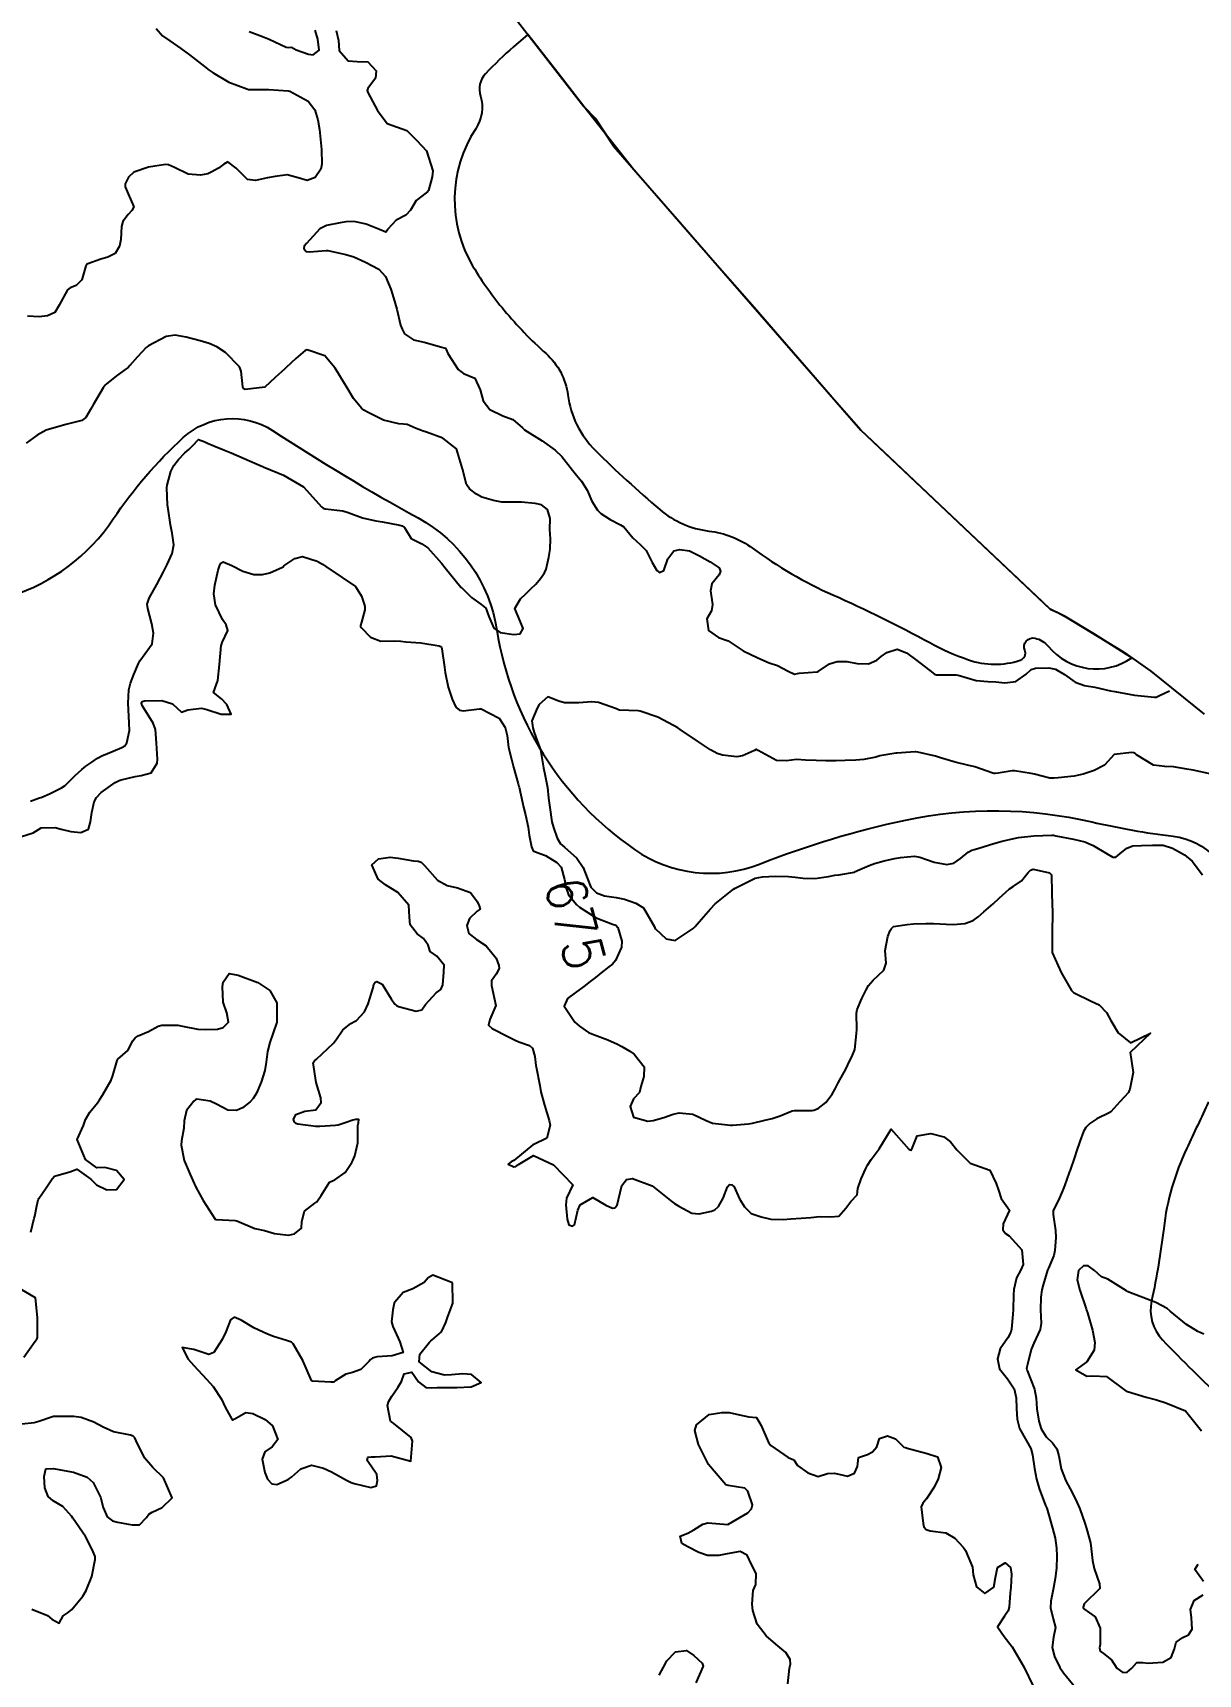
# Model space of a CAD drawing. Header units: metres. Extents: x 298520 to 308411, y 7433745 to 7450750.
# Drawn here: x 300815.9 to 300933.3, y 7444185.6 to 7444350.9 of the extents above; entities that cross this region are included whole.
import ezdxf
from ezdxf.enums import TextEntityAlignment as Align

# ---------------------------------------------------------------- set-up
doc = ezdxf.new("R2010")
doc.units = ezdxf.units.M
doc.header["$LTSCALE"] = 10
for name, color, linetype in [('Area', 45, 'Continuous'), ('Cotas', 45, 'Continuous'), ('Curvas de Nivel 1m', 11, 'Continuous'), ('Curvas de Nivel 5m', 15, 'Continuous'), ('Hidrografia', 140, 'Continuous')]:
    doc.layers.add(name, color=color, linetype=linetype)
doc.styles.add('Style-STANDARD', font='STANDARD.shx')

msp = doc.modelspace()

# ---------------------------------------------------------------- linework, layer by layer
at = {"layer": 'Area'}
msp.add_polyline3d([(300864.47, 7444352.39, 676.44), (300871.39, 7444343.48, 673.63), (300872.53, 7444342.32, 673.52), (300874.39, 7444339.45, 673.77), (300899.28, 7444310.9, 673.76), (300918.38, 7444292.87, 673.32), (300919.07, 7444292.56, 673.64), (300919.89, 7444292.11, 673.46), (300925.8, 7444288.54, 674.03), (300928.53, 7444286.6, 678.07), (300933.9, 7444282.29, 674.81)], dxfattribs=at)
at = {"layer": 'Curvas de Nivel 1m', "flags": 128}
for points, elevation in [([(300837.67, 7444351.05), (300838.99, 7444350.56), (300839.66, 7444350.27), (300841.38, 7444349.48), (300841.66, 7444349.43), (300841.91, 7444349.46), (300842.38, 7444349.2), (300843.65, 7444348.76), (300844.12, 7444348.7), (300844.72, 7444349.17), (300844.56, 7444350.27), (300844.29, 7444351.17)], 674), ([(300846.42, 7444351.15), (300846.67, 7444350.14), (300846.71, 7444349.15), (300847.63, 7444348.11), (300848.54, 7444348.04), (300849.63, 7444347.99), (300850.46, 7444347.1), (300850.37, 7444346.35), (300849.6, 7444345.3), (300849.54, 7444345.11), (300849.6, 7444344.89), (300850.58, 7444343.1), (300851.56, 7444341.77), (300853.55, 7444341.07), (300854.54, 7444340.06), (300855.53, 7444339.04), (300856.18, 7444337.03), (300856.11, 7444336.42), (300855.74, 7444335.04), (300855.62, 7444334.9), (300855.48, 7444334.8), (300854.5, 7444334.03), (300853.92, 7444333.06), (300853.45, 7444332.54), (300852.48, 7444332.04), (300851.6, 7444331.09), (300851.54, 7444330.98), (300851.43, 7444330.85), (300850.78, 7444331.1), (300849.44, 7444331.63), (300848.22, 7444331.9), (300847.44, 7444331.87), (300846.81, 7444331.77), (300845.44, 7444331.49), (300844.79, 7444331.17), (300843.42, 7444329.71), (300843.19, 7444329.42), (300843.15, 7444329.19), (300843.41, 7444328.89), (300843.75, 7444328.84), (300845.41, 7444329), (300845.58, 7444328.99), (300847.4, 7444328.6), (300848.19, 7444328.34), (300849.39, 7444327.82), (300850.71, 7444327.1), (300851.38, 7444326.36), (300851.92, 7444325.08), (300852.2, 7444324.23), (300852.52, 7444323.08), (300852.92, 7444321.47), (300853.06, 7444321.07), (300853.31, 7444320.58), (300854.22, 7444319.98), (300855.3, 7444319.75), (300857.07, 7444319.25), (300857.29, 7444319.2), (300857.43, 7444319.16), (300857.5, 7444319.02), (300857.68, 7444318.62), (300858.72, 7444317.01), (300859.26, 7444316.61), (300860.41, 7444316.14), (300860.92, 7444314.97), (300861.23, 7444313.86), (300861.91, 7444312.96), (300863.21, 7444312.32), (300864.24, 7444311.97), (300865.2, 7444311.14), (300865.4, 7444310.92), (300867.18, 7444309.8), (300868.48, 7444308.89), (300869.16, 7444308.23), (300870.24, 7444306.86), (300870.64, 7444306.36), (300871.13, 7444305.76), (300871.73, 7444304.84), (300872.19, 7444303.75), (300872.75, 7444302.83), (300873.09, 7444302.49), (300874.02, 7444301.89), (300875.08, 7444301.36), (300875.41, 7444301.14), (300875.71, 7444300.8), (300876.33, 7444300.06), (300877.06, 7444299.37), (300877.65, 7444298.77), (300878.25, 7444297.55), (300878.73, 7444296.76), (300879.02, 7444296.54), (300879.45, 7444296.75), (300879.86, 7444297.93), (300880.44, 7444298.74), (300881.05, 7444298.86), (300882.03, 7444298.72), (300883.05, 7444298.24), (300884.11, 7444297.63), (300885.03, 7444297.03), (300885.14, 7444296.69), (300885.02, 7444296.32), (300884.29, 7444295.42), (300884.15, 7444294.7), (300884.35, 7444293.33), (300884.23, 7444292.7), (300883.79, 7444291.88), (300883.95, 7444290.7), (300884.95, 7444290.02), (300885.93, 7444289.67), (300886.94, 7444289), (300887.44, 7444288.65), (300888.92, 7444287.95), (300890.07, 7444287.47), (300890.91, 7444287.17), (300891.96, 7444286.6), (300892.62, 7444286.32), (300892.9, 7444286.38), (300893.07, 7444286.42), (300894.9, 7444286.55), (300894.99, 7444286.57), (300896.12, 7444287.35), (300896.92, 7444287.59), (300897.87, 7444287.58), (300898.92, 7444287.4), (300900.08, 7444287.34), (300900.92, 7444287.72), (300901.34, 7444288.08), (300901.9, 7444288.49), (300902.94, 7444288.82), (300903.88, 7444288.46), (300904.92, 7444287.7), (300906.55, 7444286.43), (300906.76, 7444286.28), (300906.9, 7444286.24), (300907.08, 7444286.24), (300908.9, 7444286.26), (300909.09, 7444286.21), (300910.9, 7444285.67), (300912.09, 7444285.56), (300912.89, 7444285.54), (300913.79, 7444285.45), (300914.9, 7444285.59), (300915.96, 7444286.31), (300916.45, 7444286.77), (300916.91, 7444286.93), (300918.24, 7444286.96), (300918.91, 7444286.8), (300919.8, 7444286.27), (300920.9, 7444285.52), (300921.82, 7444285.18), (300922.89, 7444285), (300924.45, 7444284.65), (300924.89, 7444284.55), (300926.88, 7444284.19), (300928.88, 7444283.98), (300929.05, 7444283.99), (300929.39, 7444284.15), (300930.4, 7444284.63)], 674), ([(300815.61, 7444273.51), (300816.44, 7444273.81), (300816.75, 7444273.92), (300817.52, 7444274.26), (300818.76, 7444274.86), (300819.13, 7444275.09), (300819.49, 7444275.46), (300820.12, 7444276.11), (300820.78, 7444276.71), (300821.21, 7444277.03), (300821.8, 7444277.44), (300822.38, 7444277.85), (300822.8, 7444278.07), (300823.94, 7444278.55), (300824.81, 7444278.91), (300825.12, 7444279.09), (300825.33, 7444279.39), (300825.58, 7444280.64), (300825.56, 7444281.39), (300825.49, 7444282.75), (300825.46, 7444283.39), (300825.54, 7444284.73), (300825.71, 7444285.39), (300826.02, 7444286.27), (300826.5, 7444287.38), (300826.65, 7444287.65), (300826.92, 7444288.03), (300827.88, 7444289.37), (300828.03, 7444290.45), (300827.86, 7444291.37), (300827.43, 7444292.92), (300827.37, 7444293.37), (300827.59, 7444293.97), (300828.35, 7444295.36), (300829.02, 7444296.61), (300829.27, 7444297.1), (300829.4, 7444297.35), (300829.91, 7444298.47), (300830.05, 7444299.34), (300829.89, 7444300.51), (300829.74, 7444301.34), (300829.48, 7444302.97), (300829.43, 7444303.35), (300829.36, 7444305.11), (300829.38, 7444305.35), (300829.76, 7444306.72), (300830.05, 7444307.34), (300830.53, 7444307.95), (300831.16, 7444308.6), (300831.56, 7444308.93), (300831.95, 7444309.32), (300832.56, 7444309.94), (300833.18, 7444309.71), (300833.44, 7444309.57), (300834.1, 7444309.3), (300835.17, 7444308.87), (300835.83, 7444308.6), (300837.15, 7444308.04), (300838.99, 7444307.23), (300839.09, 7444307.18), (300839.14, 7444307.16), (300839.24, 7444307.13), (300841.13, 7444306.35), (300843.12, 7444305.19), (300844.08, 7444304.14), (300844.95, 7444303.16), (300845.1, 7444303.03), (300845.3, 7444302.96), (300847.1, 7444302.77), (300847.62, 7444302.61), (300849.09, 7444302.06), (300850.43, 7444301.76), (300851.08, 7444301.65), (300852.84, 7444301.31), (300853.08, 7444301.25), (300853.31, 7444301.07), (300853.99, 7444299.98), (300855.06, 7444299.43), (300855.67, 7444299.03), (300857.03, 7444297.49), (300857.42, 7444297.02), (300859, 7444295.07), (300859.04, 7444295.03), (300859.07, 7444295), (300860.05, 7444294.04), (300860.99, 7444293.38), (300861.5, 7444292.96), (300861.82, 7444292.11), (300862.3, 7444290.96), (300862.95, 7444290.52), (300864.32, 7444290.3), (300864.95, 7444290.39), (300865.26, 7444290.92), (300864.96, 7444291.64), (300864.41, 7444292.93), (300864.99, 7444293.91), (300865.52, 7444294.4), (300866.04, 7444294.91), (300866.53, 7444295.38), (300867.01, 7444295.95), (300867.41, 7444296.51), (300867.57, 7444296.89), (300867.84, 7444298.09), (300868, 7444298.89), (300868.02, 7444299.93), (300867.97, 7444300.89), (300867.98, 7444301.99), (300867.73, 7444302.89), (300867.1, 7444303.37), (300866.49, 7444303.52), (300865.1, 7444303.63), (300863.8, 7444303.63), (300863.11, 7444303.64), (300862.27, 7444303.79), (300861.11, 7444304.15), (300860.57, 7444304.43), (300859.85, 7444304.99), (300859.56, 7444305.43), (300859.14, 7444307), (300858.55, 7444309.01), (300857.18, 7444310.09), (300855.52, 7444310.7), (300855.19, 7444310.8), (300855.01, 7444310.86), (300854.47, 7444311.05), (300853.59, 7444311.46), (300853.2, 7444311.5), (300852.74, 7444311.53), (300851.2, 7444311.91), (300849.7, 7444312.62), (300849.22, 7444312.92), (300848.98, 7444313.11), (300848.18, 7444314.07), (300847.52, 7444315.14), (300847.42, 7444315.31), (300847.25, 7444315.6), (300846.32, 7444317.15), (300845.28, 7444318.39), (300843.49, 7444318.98), (300843.29, 7444318.91), (300842.36, 7444318.11), (300841.4, 7444317.21), (300841.33, 7444317.14), (300841.26, 7444317.08), (300840.29, 7444316.19), (300839.24, 7444315.23), (300837.24, 7444314.99), (300837.06, 7444315.08), (300837.01, 7444315.26), (300836.85, 7444316.85), (300836.67, 7444317.27), (300835.28, 7444318.73), (300834.39, 7444319.29), (300833.61, 7444319.62), (300833.3, 7444319.72), (300832.72, 7444319.89), (300831.3, 7444320.27), (300830.2, 7444320.45), (300829.3, 7444320.32), (300827.52, 7444319.38), (300827.38, 7444319.29), (300827.29, 7444319.22), (300826.39, 7444318.28), (300825.62, 7444317.4), (300825.45, 7444317.21), (300825.26, 7444317.06), (300824.3, 7444316.36), (300823.24, 7444315.52), (300823.14, 7444315.42), (300822.95, 7444315.14), (300821.93, 7444313.44), (300821.68, 7444312.98), (300821.2, 7444312.17), (300820.8, 7444311.85), (300819.19, 7444311.47), (300817.19, 7444310.89), (300816.3, 7444310.39), (300815.17, 7444309.59)], 674), ([(300934.63, 7444276.25), (300932.79, 7444276.65), (300932.16, 7444276.75), (300930.8, 7444276.97), (300929.94, 7444277.01), (300928.8, 7444277.16), (300927.07, 7444278.19), (300926.94, 7444278.31), (300926.81, 7444278.39), (300926.59, 7444278.42), (300924.81, 7444278.21), (300923.85, 7444277.16), (300922.79, 7444276.61), (300922.51, 7444276.51), (300921.69, 7444276.25), (300920.78, 7444276.05), (300919.19, 7444275.87), (300918.78, 7444275.83), (300918.34, 7444275.85), (300916.78, 7444276.24), (300916.46, 7444276.31), (300914.79, 7444276.57), (300914.54, 7444276.57), (300913.12, 7444276.35), (300912.83, 7444276.3), (300912.78, 7444276.3), (300912.74, 7444276.3), (300912.61, 7444276.35), (300910.79, 7444276.97), (300910.03, 7444277.15), (300908.8, 7444277.45), (300907.33, 7444277.89), (300906.81, 7444278.04), (300905.05, 7444278.45), (300904.85, 7444278.49), (300904.81, 7444278.49), (300904.77, 7444278.49), (300904.31, 7444278.46), (300902.91, 7444278.37), (300902.81, 7444278.36), (300901.21, 7444278.09), (300900.8, 7444277.96), (300899.59, 7444277.72), (300898.8, 7444277.66), (300897.73, 7444277.6), (300896.8, 7444277.58), (300895.78, 7444277.58), (300894.8, 7444277.6), (300893.72, 7444277.66), (300892.8, 7444277.7), (300891.81, 7444277.59), (300890.8, 7444277.6), (300888.95, 7444278.64), (300888.81, 7444278.72), (300888.74, 7444278.71), (300888.59, 7444278.64), (300887.36, 7444278.1), (300886.8, 7444278), (300885.34, 7444278.15), (300884.81, 7444278.33), (300884.15, 7444278.7), (300882.82, 7444279.58), (300881.1, 7444280.73), (300880.84, 7444280.9), (300880.43, 7444281.14), (300878.85, 7444281.97), (300877.05, 7444282.59), (300876.86, 7444282.62), (300874.97, 7444282.7), (300874.86, 7444282.73), (300874.68, 7444282.81), (300872.87, 7444283.47), (300872.17, 7444283.54), (300870.87, 7444283.43), (300869.42, 7444283.43), (300868.87, 7444283.58), (300867.75, 7444284.02), (300866.87, 7444283.27), (300866.68, 7444282.9), (300866.15, 7444281.6), (300866.23, 7444280.91), (300866.37, 7444280.45), (300866.82, 7444279.24), (300866.96, 7444278.9), (300867.01, 7444278.7), (300867.3, 7444276.89), (300867.44, 7444276.23), (300867.71, 7444274.89), (300867.82, 7444273.82), (300867.94, 7444272.89), (300868.17, 7444271.43), (300868.31, 7444270.88), (300868.7, 7444269.79), (300869.04, 7444269.22), (300869.43, 7444268.87), (300870.68, 7444267.78), (300871.3, 7444266.84), (300871.7, 7444265.79), (300872.09, 7444264.84), (300872.64, 7444264.28), (300873.46, 7444264), (300874.63, 7444263.82), (300875.47, 7444263.64), (300876.63, 7444263.25), (300877.38, 7444262.77), (300878.5, 7444260.85), (300878.54, 7444260.76), (300878.59, 7444260.66), (300879.69, 7444259.64), (300880.58, 7444259.47), (300882.4, 7444260.71), (300882.5, 7444260.8), (300882.6, 7444260.89), (300883.45, 7444261.87), (300884.16, 7444262.69), (300884.63, 7444263.17), (300886.46, 7444264.66), (300886.64, 7444264.77), (300887.91, 7444265.39), (300888.65, 7444265.75), (300889.38, 7444265.91), (300890.66, 7444265.96), (300892, 7444265.94), (300892.66, 7444265.88), (300893.47, 7444265.76), (300894.65, 7444265.72), (300896.04, 7444265.93), (300896.66, 7444266.05), (300897.08, 7444266.11), (300898.66, 7444266.38), (300898.77, 7444266.42), (300898.96, 7444266.52), (300900.12, 7444267.05), (300900.67, 7444267.23), (300901.65, 7444267.51), (300902.68, 7444267.75), (300903.29, 7444267.86), (300904.69, 7444267.99), (300905.25, 7444267.88), (300906.68, 7444267.37), (300907.96, 7444267.13), (300908.68, 7444267.27), (300909.33, 7444267.75), (300910.1, 7444268.39), (300910.48, 7444268.6), (300910.7, 7444268.66), (300911.08, 7444268.75), (300912.7, 7444269.25), (300913.55, 7444269.5), (300914.71, 7444269.77), (300915.17, 7444269.86), (300916.71, 7444270.02), (300918.53, 7444270.1), (300918.71, 7444270.08), (300918.95, 7444270.04), (300920.71, 7444269.7), (300921.87, 7444269.41), (300922.7, 7444269.06), (300924.11, 7444268.22), (300924.69, 7444267.89), (300925, 7444267.89), (300925.4, 7444268.2), (300926.09, 7444268.8), (300926.7, 7444269.03), (300927.56, 7444269.04), (300928.7, 7444269.1), (300929.77, 7444269.08), (300930.7, 7444268.78), (300931.9, 7444268.13), (300932.68, 7444267.48), (300933.73, 7444266.1)], 674), ([(300815.64, 7444230.09), (300816, 7444231.5), (300816.04, 7444231.71), (300816.26, 7444232.76), (300816.39, 7444233.37), (300816.45, 7444233.5), (300817.21, 7444234.56), (300817.82, 7444235.48), (300818.03, 7444235.74), (300818.29, 7444235.81), (300819.58, 7444236.18), (300820.3, 7444236.46), (300821.71, 7444235.44), (300822.28, 7444234.86), (300823.32, 7444234.37), (300824.27, 7444234.41), (300825.05, 7444235.4), (300824.3, 7444236.3), (300823.1, 7444236.62), (300822.3, 7444236.58), (300821.16, 7444237.44), (300820.33, 7444239.45), (300820.95, 7444240.85), (300821.15, 7444241.44), (300821.61, 7444242.19), (300822.38, 7444243.12), (300822.58, 7444243.43), (300822.89, 7444243.92), (300823.75, 7444245.41), (300823.93, 7444245.88), (300824.36, 7444247.4), (300824.43, 7444247.52), (300825.42, 7444248.42), (300825.93, 7444249.39), (300826.16, 7444249.68), (300826.46, 7444249.87), (300827.51, 7444250.33), (300828.48, 7444250.84), (300828.87, 7444250.96), (300830.48, 7444250.94), (300830.93, 7444250.87), (300832.47, 7444250.56), (300833.26, 7444250.51), (300834.47, 7444250.55), (300835.04, 7444250.72), (300835.58, 7444251.27), (300835.42, 7444252.2), (300835.04, 7444253.27), (300834.97, 7444254.83), (300835.02, 7444255.28), (300835.65, 7444256.16), (300836.53, 7444255.99), (300838.52, 7444255.24), (300839.73, 7444254.44), (300840.44, 7444253.21), (300840.45, 7444253.16), (300840.43, 7444251.21), (300840.41, 7444251.15), (300839.75, 7444249.22), (300839.51, 7444248.29), (300839.37, 7444247.23), (300839.25, 7444246.39), (300838.87, 7444245.23), (300838.39, 7444244.12), (300838.07, 7444243.56), (300837.77, 7444243.25), (300836.99, 7444242.64), (300836.37, 7444242.35), (300835.49, 7444242.39), (300834.38, 7444243), (300833.71, 7444243.3), (300832.38, 7444243.5), (300832.25, 7444243.44), (300832.08, 7444243.31), (300831.33, 7444242.37), (300831.11, 7444241.32), (300831.08, 7444240.59), (300830.85, 7444239.32), (300830.79, 7444238.86), (300831.1, 7444237.32), (300831.7, 7444235.91), (300831.97, 7444235.31), (300832.28, 7444234.64), (300833.02, 7444233.3), (300834.24, 7444231.4), (300834.32, 7444231.37), (300836.24, 7444231.29), (300836.41, 7444231.26), (300838.23, 7444230.46), (300839.2, 7444230.26), (300840.22, 7444229.98), (300841.61, 7444229.81), (300842.22, 7444229.95), (300842.92, 7444230.5), (300842.96, 7444231.18), (300843.22, 7444232.22), (300844.26, 7444233.01), (300844.46, 7444233.17), (300844.91, 7444233.8), (300845.76, 7444235.15), (300846.11, 7444235.32), (300846.29, 7444235.38), (300847.32, 7444236.11), (300848, 7444237.12), (300848.09, 7444237.34), (300848.32, 7444237.81), (300848.62, 7444239.12), (300848.62, 7444240.85), (300848.66, 7444241.12), (300848.7, 7444241.45), (300848.37, 7444241.44), (300848.11, 7444241.38), (300847.32, 7444241.13), (300846.63, 7444240.87), (300846.36, 7444240.84), (300844.78, 7444240.74), (300844.36, 7444240.75), (300842.55, 7444241), (300842.36, 7444241.04), (300842.22, 7444241.19), (300842.11, 7444241.45), (300842.37, 7444241.97), (300843.28, 7444242.28), (300844.38, 7444242.44), (300844.9, 7444243.16), (300844.88, 7444243.65), (300844.4, 7444245.17), (300844.1, 7444247.17), (300844.23, 7444247.37), (300844.44, 7444247.52), (300846.16, 7444249.14), (300846.46, 7444249.54), (300847.11, 7444250.49), (300847.91, 7444251.13), (300848.28, 7444251.32), (300848.48, 7444251.43), (300849.29, 7444252.31), (300849.66, 7444253.1), (300850.14, 7444254.71), (300850.23, 7444255.09), (300850.34, 7444255.28), (300850.53, 7444255.35), (300851.07, 7444255.08), (300851.97, 7444253.61), (300852.34, 7444253.07), (300852.5, 7444252.94), (300852.72, 7444252.85), (300854.49, 7444252.36), (300855.05, 7444252.49), (300855.41, 7444253.04), (300856.51, 7444254.2), (300856.97, 7444254.56), (300857.17, 7444255.01), (300857.27, 7444256.28), (300857.29, 7444257.01), (300856.56, 7444257.92), (300855.9, 7444258.36), (300855.68, 7444259.03), (300855.21, 7444259.67), (300854.58, 7444260.15), (300853.88, 7444261.06), (300853.81, 7444261.85), (300853.74, 7444263.06), (300852.64, 7444264.31), (300851.4, 7444265.08), (300850.65, 7444265.65), (300850.01, 7444267.1), (300850.68, 7444267.71), (300851.88, 7444267.88), (300852.68, 7444267.79), (300854.23, 7444267.5), (300854.68, 7444267.46), (300854.99, 7444267.36), (300855.33, 7444267.04), (300856.65, 7444265.56), (300857.6, 7444265.01), (300858.64, 7444264.79), (300859.97, 7444264.32), (300860.63, 7444263.42), (300860.82, 7444262.97), (300860.93, 7444262.65), (300860.62, 7444262.45), (300859.87, 7444261.71), (300859.58, 7444260.99), (300859.8, 7444260.19), (300860.58, 7444259.57), (300861.53, 7444258.96), (300862.56, 7444257.69), (300862.83, 7444256.95), (300862.84, 7444256.65), (300862.54, 7444256.1), (300862.06, 7444255.43), (300862.08, 7444254.95), (300862.5, 7444252.95), (300861.9, 7444251.54), (300861.76, 7444250.96), (300862.13, 7444250.62), (300862.47, 7444250.45), (300863.46, 7444249.95), (300864.46, 7444249.46), (300864.83, 7444249.29), (300865.9, 7444248.91), (300866.2, 7444248.65), (300866.44, 7444247.8), (300866.55, 7444246.9), (300866.58, 7444246.75), (300866.93, 7444244.89), (300867.04, 7444244.25), (300867.42, 7444242.89), (300867.9, 7444241.35), (300867.98, 7444240.88), (300867.66, 7444239.57), (300866.33, 7444238.95), (300866.25, 7444238.9), (300864.32, 7444237.32), (300864.06, 7444237.18), (300863.74, 7444236.94), (300864.31, 7444236.69), (300864.53, 7444236.71), (300864.81, 7444236.92), (300866.32, 7444237.82), (300868.31, 7444236.88), (300870.28, 7444234.86), (300869.62, 7444233.52), (300869.57, 7444232.87), (300869.7, 7444231.41), (300869.88, 7444230.86), (300870.23, 7444230.7), (300870.45, 7444230.86), (300870.78, 7444232.32), (300871.02, 7444232.85), (300872.27, 7444233.61), (300873.59, 7444232.82), (300874.26, 7444232.53), (300874.51, 7444232.55), (300874.74, 7444232.81), (300874.88, 7444233.41), (300875.21, 7444234.8), (300875.68, 7444235.4), (300876.29, 7444235.5), (300878.28, 7444234.76), (300880.27, 7444233.16), (300880.52, 7444232.99), (300880.95, 7444232.73), (300882.25, 7444232.03), (300882.99, 7444231.96), (300884.26, 7444232.21), (300884.59, 7444232.35), (300884.95, 7444232.68), (300885.42, 7444233.53), (300885.85, 7444234.67), (300886.06, 7444234.89), (300886.29, 7444234.88), (300886.53, 7444234.67), (300887.06, 7444233.45), (300887.58, 7444232.65), (300888.25, 7444231.99), (300889.24, 7444231.64), (300890.24, 7444231.4), (300891.48, 7444231.37), (300892.25, 7444231.46), (300893.29, 7444231.53), (300894.25, 7444231.59), (300895.14, 7444231.68), (300896.25, 7444231.66), (300897.06, 7444231.73), (300897.78, 7444232.53), (300898.27, 7444233.19), (300898.91, 7444233.88), (300898.99, 7444234.51), (300899.33, 7444235.48), (300899.79, 7444236.51), (300899.96, 7444236.86), (300900.32, 7444237.42), (300901.15, 7444238.49), (300902.35, 7444240.47), (300904.12, 7444238.45), (300904.33, 7444238.38), (300904.39, 7444238.39), (300904.43, 7444238.45), (300904.98, 7444239.81), (300906.35, 7444240.05), (300907.66, 7444239.72), (300908.34, 7444239.22), (300908.97, 7444238.39), (300910.31, 7444237.05), (300912.3, 7444236.36), (300912.94, 7444235), (300913.16, 7444234.35), (300913.42, 7444233.48), (300914.26, 7444232.33), (300913.62, 7444230.96), (300913.61, 7444230.34), (300913.87, 7444229.98), (300914.23, 7444229.74), (300915.53, 7444228.32), (300915.66, 7444226.85), (300915.41, 7444226.32), (300914.99, 7444225.52), (300914.71, 7444224.32), (300914.68, 7444223.8), (300914.65, 7444222.32), (300914.62, 7444221.84), (300914.48, 7444220.33), (300914.41, 7444220.03), (300914.1, 7444219.47), (300913.32, 7444218.34), (300913.07, 7444217.33), (300913.27, 7444216.34), (300914.06, 7444215.32), (300914.74, 7444214.32), (300914.93, 7444213.42), (300914.98, 7444212.32), (300915.06, 7444211.27), (300915.28, 7444210.32), (300915.98, 7444209.08), (300916.42, 7444208.31), (300916.59, 7444207.68), (300916.8, 7444206.3), (300917.01, 7444205.23), (300917.26, 7444204.3), (300917.91, 7444202.56), (300917.99, 7444202.38), (300918.03, 7444202.29), (300918.1, 7444202.08), (300918.62, 7444200.28), (300918.88, 7444199.29), (300919.01, 7444198.27), (300919.03, 7444197.46), (300919.01, 7444196.27), (300918.88, 7444195.21), (300918.7, 7444194.28), (300918.44, 7444192.93), (300918.39, 7444192.28), (300918.66, 7444191.17), (300918.9, 7444190.27), (300918.7, 7444189.32), (300918.56, 7444188.28), (300918.8, 7444187.35), (300919.35, 7444186.27), (300919.7, 7444185.7), (300920.91, 7444184.25)], 676), ([(300933.85, 7444219.83), (300933.26, 7444220.1), (300932.12, 7444220.8), (300930.47, 7444222.14), (300930.15, 7444222.41), (300929.02, 7444223.03), (300928.15, 7444223.36), (300926.29, 7444224.06), (300926.16, 7444224.13), (300926.08, 7444224.19), (300924.17, 7444225.36), (300923.56, 7444225.6), (300922.85, 7444226.23), (300922.19, 7444226.7), (300921.73, 7444226.71), (300921.24, 7444226.25), (300921.1, 7444225.32), (300921.36, 7444224.25), (300922, 7444222.38), (300922.05, 7444222.24), (300922.14, 7444221.99), (300922.63, 7444220.23), (300922.87, 7444219), (300922.81, 7444218.23), (300922.08, 7444217.06), (300921.6, 7444216.72), (300920.95, 7444216.25), (300922.06, 7444215.59), (300922.67, 7444215.62), (300924.06, 7444215.56), (300925.88, 7444214.19), (300926.04, 7444214.09), (300926.18, 7444214.05), (300928.04, 7444213.49), (300929.08, 7444213.2), (300930.03, 7444212.92), (300932.02, 7444212.12), (300933.63, 7444210.1)], 674), ([(300814.94, 7444217.52), (300816.09, 7444219.11), (300816.26, 7444219.33), (300816.31, 7444219.5), (300816.31, 7444221.3), (300816.31, 7444221.5), (300816.14, 7444223.5), (300814.16, 7444224.63)], 676), ([(300815.77, 7444192.14), (300817.34, 7444191.48), (300817.76, 7444191.12), (300818.51, 7444190.72), (300818.9, 7444191.47), (300819.42, 7444191.81), (300819.77, 7444192.08), (300820.88, 7444193.44), (300821.22, 7444194.01), (300821.81, 7444195.43), (300822.13, 7444197.12), (300822.14, 7444197.43), (300821.84, 7444198.14), (300821.15, 7444199.44), (300819.88, 7444201.31), (300819.79, 7444201.45), (300818.89, 7444202.47), (300817.9, 7444203.03), (300817.41, 7444203.48), (300817.06, 7444204.34), (300817, 7444205.49), (300817.18, 7444206.25), (300817.94, 7444206.29), (300818.63, 7444206.16), (300819.94, 7444205.93), (300821.32, 7444205.44), (300821.92, 7444204.9), (300822.66, 7444203.42), (300822.95, 7444202.37), (300823.33, 7444201.42), (300823.88, 7444201.02), (300824.38, 7444200.9), (300825.87, 7444200.63), (300826.62, 7444200.62), (300827.31, 7444201.37), (300827.54, 7444201.71), (300827.89, 7444201.91), (300828.88, 7444202.37), (300829.9, 7444203.34), (300829.03, 7444205.35), (300827.94, 7444206.41), (300827.11, 7444207.37), (300826.27, 7444209.08), (300826.14, 7444209.38), (300825.98, 7444209.57), (300825.71, 7444209.65), (300823.98, 7444210), (300822.95, 7444210.46), (300822, 7444210.97), (300820.71, 7444211.44), (300820, 7444211.53), (300818.07, 7444211.55), (300818, 7444211.55), (300817.93, 7444211.55), (300817.75, 7444211.48), (300816.47, 7444211.02), (300815.99, 7444210.91), (300814.75, 7444210.76)], 676), ([(300891.94, 7444184.6), (300892.11, 7444186.19), (300892.19, 7444186.59), (300892.18, 7444187.06), (300891.72, 7444187.75), (300890.72, 7444188.61), (300889.74, 7444189.43), (300888.85, 7444190.63), (300888.41, 7444192), (300888.34, 7444192.63), (300888.43, 7444194), (300888.71, 7444194.63), (300888.74, 7444195.71), (300888.27, 7444196.64), (300887.84, 7444197.57), (300887.15, 7444197.95), (300885.84, 7444197.71), (300885, 7444197.52), (300883.84, 7444197.52), (300882.98, 7444197.84), (300881.85, 7444198.4), (300881.25, 7444198.73), (300881.1, 7444199.49), (300881.87, 7444199.78), (300882.47, 7444200.12), (300883.37, 7444200.7), (300883.88, 7444200.84), (300885.88, 7444200.67), (300887.89, 7444201.84), (300888.29, 7444202.24), (300888.38, 7444202.64), (300887.92, 7444204.03), (300887.6, 7444204.33), (300885.92, 7444204.6), (300885.69, 7444204.67), (300883.95, 7444206.69), (300882.95, 7444208.7), (300882.58, 7444210.12), (300882.74, 7444210.7), (300884.01, 7444211.73), (300885.27, 7444211.93), (300886.02, 7444211.93), (300887.05, 7444211.7), (300888.01, 7444211.49), (300888.79, 7444211.42), (300889.25, 7444210.63), (300889.98, 7444208.93), (300890.21, 7444208.62), (300891.96, 7444207.42), (300892.53, 7444207.16), (300892.91, 7444206.59), (300893.94, 7444205.85), (300895.01, 7444205.49), (300895.94, 7444205.79), (300896.65, 7444205.83), (300897.94, 7444205.53), (300898.64, 7444205.82), (300898.96, 7444206.51), (300899.05, 7444207.42), (300899.97, 7444207.72), (300900.47, 7444207.99), (300900.89, 7444208.49), (300901.16, 7444209.31), (300901.98, 7444209.59), (300902.79, 7444209.28), (300903.61, 7444208.46), (300903.91, 7444208.38), (300903.97, 7444208.36), (300904.1, 7444208.32), (300905.97, 7444207.81), (300907.02, 7444207.47), (300907.39, 7444206.41), (300907.08, 7444205.27), (300906.68, 7444204.42), (300905.91, 7444203.26), (300905.53, 7444202.81), (300905.38, 7444202.44), (300905.56, 7444200.76), (300905.65, 7444200.43), (300905.88, 7444200.15), (300906.27, 7444200.03), (300907.87, 7444199.83), (300908.76, 7444199.29), (300909.62, 7444198.38), (300909.72, 7444198.25), (300909.85, 7444198.04), (300910.53, 7444196.37), (300910.6, 7444195.59), (300910.96, 7444194.37), (300911.8, 7444193.72), (300912.7, 7444194.35), (300912.85, 7444195.31), (300913.05, 7444196.34), (300913.84, 7444196.78), (300914.36, 7444196.32), (300914.48, 7444195.67), (300914.4, 7444194.32), (300914.35, 7444193.77), (300914.23, 7444192.33), (300914.14, 7444191.97), (300913.77, 7444191.43), (300913.06, 7444190.34), (300913.75, 7444189.38), (300914.53, 7444188.32), (300915.71, 7444186.31), (300916.69, 7444184.3)], 677), ([(300878.96, 7444185.49), (300879.64, 7444186.74), (300879.66, 7444186.79), (300879.71, 7444186.88), (300880.62, 7444187.83), (300881.73, 7444187.98), (300882.48, 7444187.47), (300883.32, 7444186.7), (300883.4, 7444186.38), (300882.65, 7444184.71)], 677)]:
    msp.add_lwpolyline(points, dxfattribs=dict(at, elevation=elevation))
at = {"layer": 'Curvas de Nivel 1m', "elevation": 676, "flags": 128}
msp.add_lwpolyline([(300858.16, 7444225), (300856.17, 7444225.77), (300855.7, 7444225.5), (300855.29, 7444225.03), (300854.16, 7444224.39), (300853.18, 7444224.03), (300852.32, 7444223.07), (300852.27, 7444222.94), (300852.14, 7444222.29), (300852, 7444221.07), (300852.12, 7444220.61), (300852.84, 7444219.06), (300853.17, 7444217.98), (300852.08, 7444217.64), (300850.54, 7444217.56), (300850.08, 7444217.42), (300849.88, 7444217.29), (300849.75, 7444217.1), (300848.91, 7444216.26), (300848.06, 7444215.98), (300847.39, 7444215.79), (300846.33, 7444215.14), (300846.18, 7444215), (300846.04, 7444214.98), (300845.89, 7444214.99), (300844.04, 7444215.09), (300843.94, 7444215.17), (300843.83, 7444215.39), (300843.07, 7444217.18), (300842.09, 7444218.85), (300841.92, 7444219.02), (300841.42, 7444219.2), (300840.1, 7444219.61), (300839.5, 7444219.83), (300838.11, 7444220.46), (300836.84, 7444221.25), (300836.13, 7444221.55), (300835.78, 7444221.27), (300835.3, 7444220.08), (300834.93, 7444219.28), (300834.08, 7444217.97), (300833.6, 7444217.77), (300832.08, 7444218.29), (300830.9, 7444218.5), (300831.52, 7444217.32), (300832.07, 7444216.66), (300833.35, 7444215.3), (300834.04, 7444214.55), (300834.88, 7444213.28), (300835.23, 7444212.48), (300835.9, 7444211.26), (300835.95, 7444211.21), (300836, 7444211.2), (300836.05, 7444211.21), (300836.15, 7444211.26), (300837.33, 7444211.93), (300838.01, 7444211.85), (300839.27, 7444211.23), (300839.99, 7444210.61), (300840.53, 7444209.21), (300839.97, 7444208.48), (300839.22, 7444207.97), (300838.95, 7444207.23), (300839.25, 7444205.91), (300839.5, 7444205.22), (300839.93, 7444204.75), (300840.44, 7444204.7), (300841.57, 7444205.2), (300841.94, 7444205.45), (300842.87, 7444206.26), (300843.95, 7444206.65), (300845.13, 7444206.34), (300845.94, 7444205.95), (300847.46, 7444205.12), (300847.93, 7444204.9), (300848.24, 7444204.8), (300849.92, 7444204.39), (300850.48, 7444204.54), (300850.59, 7444205.09), (300850.52, 7444205.68), (300849.95, 7444206.55), (300849.55, 7444207.1), (300849.62, 7444207.44), (300849.96, 7444207.46), (300850.35, 7444207.49), (300851.96, 7444207.59), (300853.95, 7444207.05), (300854.11, 7444209.05), (300853.98, 7444209.42), (300852.22, 7444210.84), (300852, 7444210.99), (300851.89, 7444211.07), (300851.61, 7444212.66), (300851.73, 7444213.07), (300852.03, 7444213.57), (300852.65, 7444214.45), (300853.01, 7444215.06), (300853.29, 7444215.82), (300854.06, 7444216), (300854.71, 7444215.04), (300855.46, 7444214.45), (300856.04, 7444214.42), (300856.6, 7444214.45), (300858.04, 7444214.46), (300858.59, 7444214.45), (300860.04, 7444214.51), (300861.04, 7444214.96), (300860.05, 7444215.78), (300859.2, 7444215.84), (300858.05, 7444215.73), (300857.35, 7444215.71), (300856.06, 7444216.03), (300854.78, 7444217.04), (300854.87, 7444217.83), (300855.84, 7444219.02), (300855.95, 7444219.16), (300856.1, 7444219.26), (300857.04, 7444220.08), (300857.49, 7444221.01), (300857.63, 7444221.5), (300858.14, 7444222.85), (300858.18, 7444222.96), (300858.19, 7444223), (300858.16, 7444225)], close=True, dxfattribs=at)
at = {"layer": 'Curvas de Nivel 5m', "elevation": 675, "flags": 128}
for points in [[(300828.28, 7444351.36), (300828.91, 7444350.61), (300829.66, 7444350.1), (300830.78, 7444349.34), (300831.64, 7444348.69), (300833.44, 7444347.3), (300833.54, 7444347.22), (300833.62, 7444347.16), (300834.03, 7444346.88), (300835.61, 7444345.94), (300837.41, 7444345.26), (300837.6, 7444345.22), (300837.64, 7444345.22), (300839.6, 7444345.19), (300839.64, 7444345.19), (300841.6, 7444345.08), (300841.76, 7444345.05), (300843.59, 7444344.03), (300844.28, 7444343.17), (300844.59, 7444342.14), (300844.73, 7444341.17), (300844.89, 7444339.82), (300844.95, 7444339.17), (300844.99, 7444337.69), (300844.87, 7444337.17), (300844.32, 7444336.35), (300843.49, 7444336.04), (300842.6, 7444336.3), (300841.5, 7444336.6), (300840.27, 7444336.45), (300839.49, 7444336.31), (300838.29, 7444336.05), (300837.49, 7444336.13), (300836.33, 7444337.27), (300835.51, 7444337.92), (300835.11, 7444337.68), (300834.56, 7444337.29), (300833.88, 7444336.91), (300833.5, 7444336.72), (300832.76, 7444336.58), (300831.5, 7444336.67), (300830.13, 7444337.34), (300829.51, 7444337.63), (300829.21, 7444337.65), (300827.5, 7444337.38), (300826.03, 7444336.87), (300825.49, 7444336.36), (300825.17, 7444335.72), (300825.16, 7444335.4), (300825.47, 7444334.71), (300826.02, 7444333.39), (300825.84, 7444333.01), (300825.45, 7444332.62), (300824.94, 7444331.9), (300824.79, 7444331.41), (300824.72, 7444330.11), (300824.6, 7444329.41), (300824.15, 7444328.67), (300823.4, 7444328.31), (300822.72, 7444328.11), (300821.39, 7444327.63), (300821.27, 7444327.57), (300821.18, 7444327.45), (300820.8, 7444326.03), (300820.22, 7444325.46), (300819.61, 7444325.22), (300819.36, 7444325.01), (300818.5, 7444323.48), (300818.08, 7444322.74), (300817.33, 7444322.41), (300816.51, 7444322.32), (300815.33, 7444322.36)], [(300814.7, 7444269.96), (300815.88, 7444270.33), (300816.71, 7444270.83), (300818.09, 7444270.86), (300818.71, 7444270.69), (300819.69, 7444270.47), (300820.7, 7444270.36), (300821.46, 7444270.69), (300821.67, 7444271.44), (300821.79, 7444272.38), (300822.03, 7444273.44), (300822.28, 7444273.9), (300822.75, 7444274.4), (300824.14, 7444275.41), (300824.56, 7444275.61), (300824.77, 7444275.67), (300826.16, 7444276), (300826.77, 7444276.1), (300827.77, 7444276.38), (300828.39, 7444277.36), (300828.42, 7444277.74), (300828.33, 7444279.36), (300828.21, 7444280.74), (300827.99, 7444281.36), (300826.86, 7444283.15), (300826.79, 7444283.38), (300826.79, 7444283.45), (300826.86, 7444283.55), (300827.12, 7444283.63), (300828.87, 7444283.67), (300829.93, 7444283.34), (300830.85, 7444282.5), (300831.46, 7444282.71), (300832.86, 7444282.88), (300833.4, 7444282.76), (300834.85, 7444282.27), (300835.84, 7444282.28), (300835.39, 7444283.27), (300834.87, 7444283.83), (300834.06, 7444284.48), (300834.38, 7444285.29), (300834.51, 7444285.67), (300834.68, 7444287.28), (300834.85, 7444289.2), (300834.86, 7444289.28), (300834.94, 7444289.51), (300835.51, 7444290.72), (300835.35, 7444291.28), (300834.96, 7444291.83), (300834.25, 7444293.29), (300834.11, 7444294.41), (300834.18, 7444295.29), (300834.53, 7444296.8), (300834.69, 7444297.28), (300834.81, 7444297.5), (300835.03, 7444297.64), (300835.92, 7444297.27), (300837.02, 7444296.69), (300838.12, 7444296.35), (300839.01, 7444296.34), (300839.73, 7444296.51), (300841.02, 7444297.08), (300841.09, 7444297.14), (300841.16, 7444297.21), (300842.25, 7444297.98), (300843.04, 7444298.18), (300844.5, 7444297.7), (300845.03, 7444297.4), (300845.37, 7444297.16), (300847.01, 7444296.06), (300848.37, 7444295.13), (300848.99, 7444294.17), (300849.23, 7444293.37), (300849.31, 7444293.12), (300849.31, 7444292.78), (300848.96, 7444291.54), (300848.86, 7444291.22), (300848.87, 7444291.12), (300848.95, 7444291), (300849.89, 7444290.05), (300850.94, 7444289.64), (300852.35, 7444289.66), (300852.94, 7444289.62), (300853.45, 7444289.58), (300854.94, 7444289.48), (300856.79, 7444289.17), (300856.93, 7444289.11), (300857.02, 7444289.02), (300857.07, 7444288.88), (300857.34, 7444287.02), (300857.42, 7444286.49), (300857.72, 7444285.01), (300858.1, 7444283.78), (300858.48, 7444283), (300858.86, 7444282.67), (300859.23, 7444282.62), (300860.86, 7444282.82), (300861.02, 7444282.81), (300862.85, 7444281.89), (300863.45, 7444280.94), (300863.65, 7444280.12), (300863.8, 7444278.94), (300864.11, 7444277.62), (300864.3, 7444276.93), (300864.77, 7444275.27), (300864.83, 7444275), (300864.85, 7444274.93), (300865.19, 7444273.37), (300865.3, 7444272.92), (300865.51, 7444272.14), (300865.76, 7444270.91), (300865.88, 7444270.09), (300866.09, 7444268.91), (300866.28, 7444268.5), (300866.68, 7444268.34), (300867.52, 7444268.05), (300868.67, 7444267.35), (300869.08, 7444266.87), (300869.42, 7444265.64), (300869.55, 7444264.87), (300869.85, 7444264.07), (300870.63, 7444263.12), (300870.94, 7444262.85), (300872.61, 7444261.76), (300874.28, 7444261.13), (300874.6, 7444261.02), (300874.81, 7444260.81), (300875.21, 7444259.43), (300875.17, 7444258.8), (300874.56, 7444257.46), (300874.27, 7444257.1), (300873.91, 7444256.82), (300873.14, 7444256.23), (300872.54, 7444255.75), (300872.02, 7444255.35), (300871.38, 7444254.85), (300870.52, 7444254.21), (300869.74, 7444253.63), (300869.39, 7444252.87), (300870.48, 7444251.27), (300870.93, 7444250.85), (300871.85, 7444250.22), (300872.46, 7444249.97), (300873.79, 7444249.48), (300874.46, 7444249.18), (300874.72, 7444249.07), (300875.21, 7444248.8), (300876, 7444248.34), (300876.45, 7444248.05), (300877.45, 7444246.77), (300877.41, 7444245.78), (300877.11, 7444244.77), (300876.98, 7444244.19), (300876.39, 7444243.52), (300876.06, 7444242.78), (300876.37, 7444241.7), (300877.84, 7444241.29), (300878.36, 7444241.36), (300879.45, 7444241.67), (300880.37, 7444242), (300880.98, 7444242.12), (300882.37, 7444242), (300883.71, 7444241.35), (300884.36, 7444241.07), (300886.16, 7444240.87), (300886.36, 7444240.87), (300887.97, 7444241.03), (300888.36, 7444241.1), (300889.61, 7444241.38), (300890.37, 7444241.56), (300891.17, 7444241.81), (300892.38, 7444242.31), (300892.61, 7444242.36), (300894.38, 7444242.37), (300894.57, 7444242.38), (300895, 7444242.56), (300895.78, 7444243.16), (300896.4, 7444243.99), (300896.69, 7444244.55), (300897.02, 7444245.15), (300897.77, 7444246.53), (300897.98, 7444246.97), (300898.44, 7444247.92), (300898.63, 7444248.34), (300898.68, 7444248.52), (300898.87, 7444250.11), (300898.89, 7444250.52), (300898.86, 7444252.16), (300898.92, 7444252.52), (300899.39, 7444253.63), (300899.82, 7444254.51), (300900.07, 7444254.96), (300900.53, 7444255.49), (300901.61, 7444256.48), (300901.84, 7444257.19), (300901.76, 7444258.48), (300902.01, 7444259.9), (300902.25, 7444260.48), (300902.37, 7444260.7), (300902.6, 7444260.89), (300903.95, 7444261.11), (300904.6, 7444261.17), (300905.83, 7444261.21), (300906.6, 7444261.19), (300907.89, 7444261.13), (300908.6, 7444261.1), (300909.79, 7444261.2), (300910.61, 7444261.5), (300911.12, 7444261.87), (300911.69, 7444262.36), (300912.63, 7444263.19), (300913.24, 7444263.74), (300913.9, 7444264.34), (300914.29, 7444264.69), (300914.65, 7444264.94), (300915.5, 7444265.48), (300916.16, 7444266.32), (300916.4, 7444266.58), (300916.67, 7444266.66), (300918.3, 7444266.29), (300918.49, 7444266.11), (300918.53, 7444264.28), (300918.53, 7444264.17), (300918.62, 7444262.28), (300918.59, 7444260.28), (300918.57, 7444258.28), (300919.48, 7444256.27), (300920.52, 7444254.44), (300920.72, 7444254.26), (300922.51, 7444253.36), (300923.3, 7444253.02), (300924.04, 7444252.22), (300924.49, 7444251.44), (300925.23, 7444250.2), (300926.46, 7444249.19), (300928.47, 7444250.16), (300926.45, 7444248.19), (300926.75, 7444246.19), (300926.41, 7444244.5), (300926.31, 7444244.28), (300926.26, 7444244.19), (300925.38, 7444243.22), (300924.47, 7444242.21), (300924.42, 7444242.18), (300924.38, 7444242.16), (300923.08, 7444241.52), (300922.37, 7444241.06), (300921.95, 7444240.66), (300921.73, 7444240.25), (300921.35, 7444239.24), (300921.01, 7444238.25), (300920.85, 7444237.73), (300920.34, 7444236.26), (300920.33, 7444236.23), (300920.3, 7444236.1), (300919.8, 7444234.76), (300919.62, 7444234.27), (300919.21, 7444233.33), (300918.67, 7444232.28), (300918.66, 7444231.88), (300918.92, 7444230.27), (300918.93, 7444229.57), (300918.84, 7444228.27), (300918.73, 7444227.75), (300918.19, 7444226.48), (300918.12, 7444226.28), (300917.66, 7444224.8), (300917.53, 7444224.29), (300917.43, 7444223.56), (300917.41, 7444222.29), (300917.48, 7444220.93), (300917.38, 7444220.29), (300916.71, 7444218.91), (300916.47, 7444218.3), (300916.08, 7444216.79), (300916, 7444216.38), (300916.01, 7444216.31), (300916.07, 7444216.16), (300916.81, 7444214.3), (300916.96, 7444213.37), (300917.03, 7444212.3), (300917.23, 7444211.07), (300917.47, 7444210.3), (300917.98, 7444209.49), (300918.6, 7444208.9), (300919.06, 7444208.27), (300919.25, 7444207.56), (300919.47, 7444206.27), (300919.94, 7444205.07), (300920.4, 7444204.26), (300920.94, 7444203.22), (300921.37, 7444202.25), (300921.88, 7444200.78), (300922.05, 7444200.24), (300922.43, 7444198.8), (300922.52, 7444198.23), (300922.63, 7444197.02), (300922.81, 7444196.23), (300923.35, 7444194.68), (300923.37, 7444194.22), (300921.79, 7444192.66), (300921.7, 7444192.33), (300921.71, 7444192.24), (300921.78, 7444192.15), (300922.92, 7444191.37), (300923.41, 7444190.22), (300923.4, 7444188.56), (300923.34, 7444188.22), (300923.42, 7444187.91), (300923.73, 7444187.67), (300924.55, 7444187.03), (300925.08, 7444186.2), (300925.71, 7444185.75), (300926.12, 7444185.77), (300926.61, 7444186.18), (300927.12, 7444186.77), (300927.72, 7444186.76), (300928.23, 7444186.68), (300929.72, 7444186.8), (300930.58, 7444187.27), (300930.91, 7444188.13), (300931.06, 7444188.81), (300931.74, 7444189.27), (300932.32, 7444189.54), (300932.68, 7444190.11), (300932.61, 7444191.27), (300932.53, 7444192.11), (300932.9, 7444193), (300933.8, 7444193.58)], [(300933.82, 7444194.93), (300932.95, 7444196.11), (300933.29, 7444196.65)]]:
    msp.add_lwpolyline(points, dxfattribs=at)
at = {"layer": 'Hidrografia', "elevation": 675.92}
msp.add_lwpolyline([(300865.75, 7444350.75), (300864.3, 7444349.5, 0.025341), (300861.47, 7444346.79, 0.270938), (300860.96, 7444344.54, -0.224572), (300860.49, 7444341.26, 0.287966), (300860.21, 7444327.39, 0.038801), (300863.35, 7444322.97, 0.036867), (300867.57, 7444318.61, -0.180134), (300869.77, 7444314.44, 0.166528), (300872.53, 7444308.86, 0.019246), (300879.04, 7444302.89, 0.147381), (300883.98, 7444300.73, -0.129443), (300888.37, 7444299, 0.054284), (300896.48, 7444294.3, -0.020638), (300906.23, 7444289.49, 0.040928), (300910.14, 7444287.76, 0.165754), (300915.36, 7444287.72, 0.43542), (300915.82, 7444288.73, -0.610513), (300916.85, 7444289.94, -0.164896), (300918.17, 7444289.13, 0.391118), (300926.61, 7444287.97), (300922.85, 7444290.33), (300919.89, 7444292.11), (300918.38, 7444292.87), (300917.6, 7444293.61), (300907.26, 7444303.37), (300902.77, 7444307.61), (300899.28, 7444310.9), (300896.85, 7444313.69), (300894.27, 7444316.65), (300891.12, 7444320.27), (300888.53, 7444323.24), (300884.82, 7444327.49), (300881.26, 7444331.57), (300876.42, 7444337.12), (300871.39, 7444343.48), (300868.75, 7444346.89)], format="xyb", close=True, dxfattribs=at)
at = {"layer": 'Hidrografia'}
for points in [[(300800.89, 7444294.44, 0.345719), (300823.96, 7444301.95, -0.060477), (300831.02, 7444310.15, -0.34174), (300839.99, 7444310.87, 0.019003), (300854.67, 7444302.06, -0.231903), (300862.62, 7444290.74, 0.204613), (300876.49, 7444268.65, 0.250577), (300889.09, 7444267.19, -0.041722), (300903.79, 7444271.61, -0.109538), (300922.58, 7444271.43, 0.026426), (300930.77, 7444269.98, -0.350018), (300937, 7444263.62, -0.005602)], [(300934.33, 7444243.24, -0.002647), (300932.13, 7444238.55, 0.081216), (300929.81, 7444230.48, -0.023917), (300928.59, 7444223.19, 0.249205), (300929.69, 7444219.26, 0.029932), (300942.42, 7444207.45, 0.144923)]]:
    msp.add_lwpolyline(points, format="xyb", dxfattribs=at)

# ---------------------------------------------------------------- texts
at = {"layer": 'Cotas', "style": 'Style-STANDARD'}
msp.add_text('675', height=4, rotation=285.195, dxfattribs=at).set_placement((300870.5, 7444261.23, 675), align=Align.MIDDLE_CENTER)

doc.saveas('drawing.dxf')
